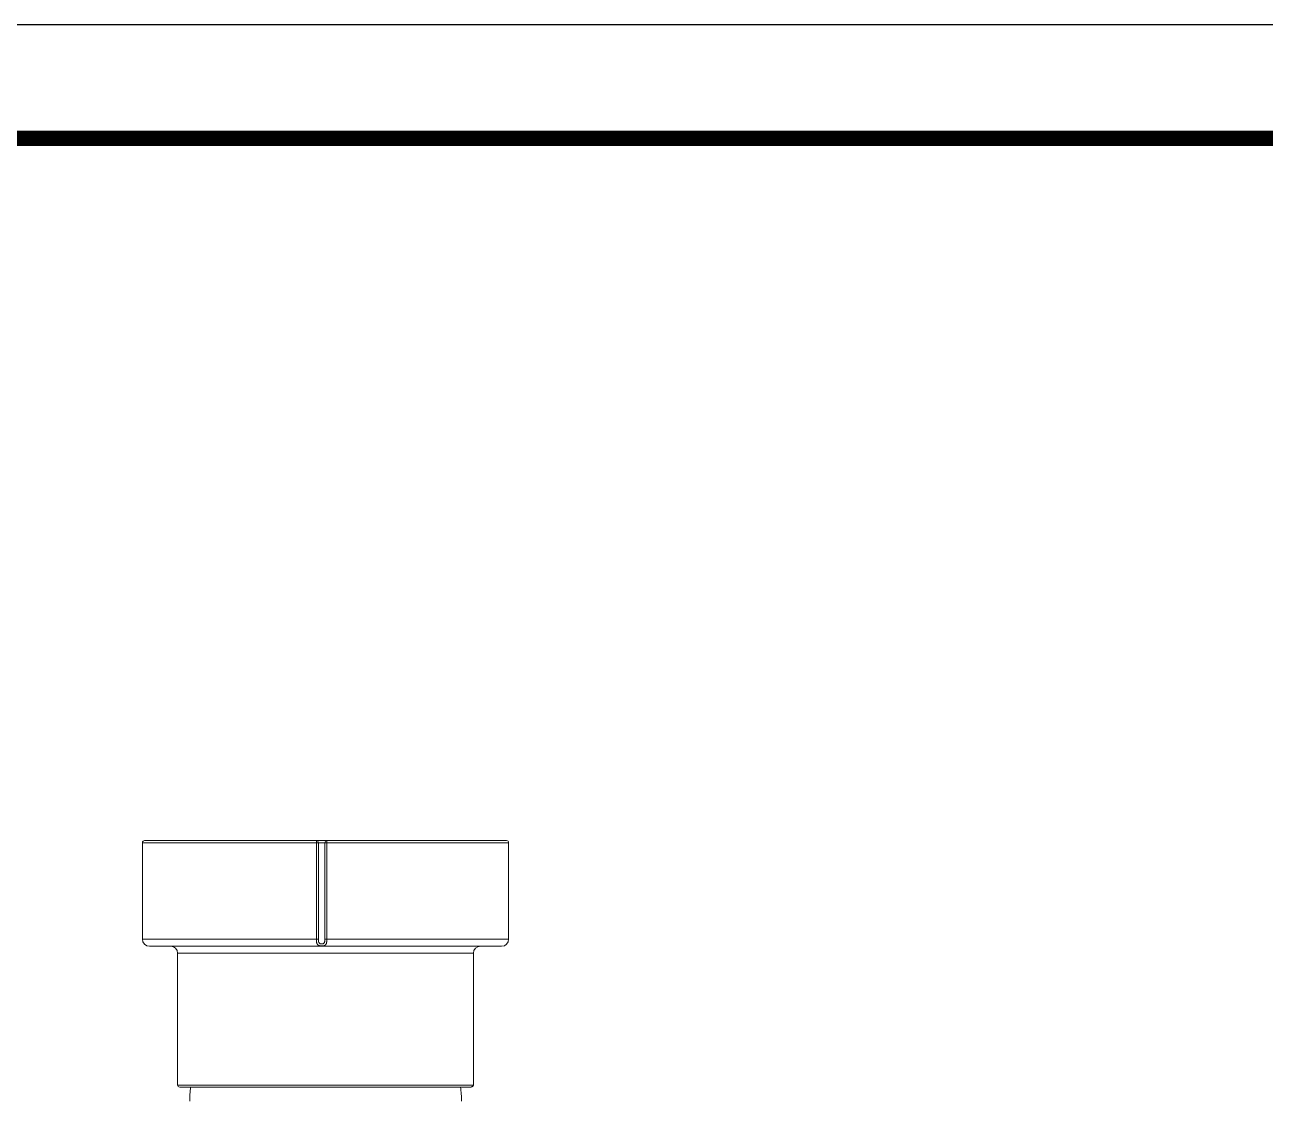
# Model space of a CAD drawing. Extents: x 2474 to 3422, y 0 to 695.
# Drawn here: x 2650.3 to 2826.4, y 541.7 to 694.5 of the extents above; entities that cross this region are included whole.
import ezdxf

# ---------------------------------------------------------------- set-up
doc = ezdxf.new("R2010")
doc.units = 0
doc.header["$LTSCALE"] = 10
doc.header["$MEASUREMENT"] = 0
doc.layers.get('0').update_dxf_attribs({"linetype": 'CONTINUOUS'})
doc.layers.add('1', color=7, linetype='CONTINUOUS')

msp = doc.modelspace()

# ---------------------------------------------------------------- linework, layer by layer
at = {"ltscale": 0.5}
msp.add_lwpolyline([(2474.15, 0), (3422.01, 0), (3422.01, 694.51), (2474.15, 694.51)], close=True, dxfattribs=at)
at = {"color": 5, "linetype": 'ByBlock', "lineweight": 200, "const_width": 2.18}
msp.add_lwpolyline([(2489.4, 29.74), (3406.68, 29.74), (3406.68, 678.39), (2489.4, 678.39)], close=True, dxfattribs=at)
at = {"layer": '1', "color": 7, "linetype": 'Continuous', "lineweight": 18}
for p, q in [((2666.99, 578.4), (2666.99, 564.7)), ((2667.29, 578.7), (2691.7, 578.7)), ((2693.18, 578.7), (2691.7, 578.7)), ((2693.18, 578.7), (2718.69, 578.7)), ((2718.99, 564.7), (2718.99, 578.4)), ((2667.99, 563.7), (2717.99, 563.7)), ((2717.99, 563.7), (2717.99, 563.7)), ((2671.99, 562.7), (2671.99, 544)), ((2713.99, 544.03), (2713.99, 562.7)), ((2672.29, 543.7), (2713.68, 543.7))]:
    msp.add_line(p, q, dxfattribs=at)
at = {"layer": '1', "color": 7, "linetype": 'Continuous', "lineweight": 13}
for p, q in [((2691.69, 578.4), (2666.99, 578.4)), ((2691.98, 578.4), (2691.69, 578.4)), ((2691.69, 578.4), (2691.69, 564.7)), ((2692.9, 578.4), (2691.98, 578.4)), ((2691.98, 578.4), (2691.98, 564.7)), ((2693.18, 578.4), (2692.9, 578.4)), ((2692.9, 564.7), (2692.9, 578.4)), ((2718.99, 578.4), (2693.18, 578.4)), ((2693.18, 564.7), (2693.18, 578.4)), ((2718.99, 578.4), (2718.99, 578.4)), ((2718.99, 578.4), (2718.99, 578.4)), ((2666.99, 564.7), (2691.69, 564.7)), ((2693.18, 564.7), (2718.99, 564.7)), ((2718.99, 564.7), (2718.99, 564.7)), ((2718.99, 564.7), (2718.99, 564.7)), ((2713.99, 562.7), (2671.99, 562.7)), ((2713.99, 562.7), (2713.99, 562.7)), ((2713.99, 562.7), (2713.99, 544.03)), ((2713.99, 562.7), (2713.99, 562.7)), ((2671.99, 544), (2713.98, 544))]:
    msp.add_line(p, q, dxfattribs=at)
at = {"layer": '1', "color": 7, "linetype": 'Continuous', "lineweight": 18}
for centre, radius, start, end in [((2667.29, 578.4), 0.3, 90, 180), ((2718.69, 578.4), 0.3, 0, 90), ((2667.99, 564.7), 1, 180, 270), ((2670.99, 562.7), 1, 0, 90), ((2714.99, 562.7), 1, 90, 180), ((2717.99, 564.7), 1, 270, 0), ((2672.29, 544), 0.3, 180, 270), ((2690.5, 541.7), 16.8, 173.1634, 180), ((2695.49, 541.7), 16.8, 0, 6.8366)]:
    msp.add_arc(centre, radius, start, end, dxfattribs=at)
at = {"layer": '1', "color": 7, "linetype": 'Continuous', "lineweight": 13}
for centre, major_axis, ratio, start_param, end_param in [((2691.7, 578.4), (0, 0.3), 0.050317, 0, 1.570796), ((2693.18, 578.4), (0, -0.3), 0.929754, 3.141593, 4.712389), ((2693.18, 578.4), (0, -0.3), 0.007043, 1.570796, 3.141593), ((2714.99, 562.7), (0, -1), 0.999766, 3.141593, 4.712389), ((2717.99, 564.7), (0, 1), 0.999766, 3.141593, 4.712389)]:
    msp.add_ellipse(centre, major_axis=major_axis, ratio=ratio, start_param=start_param, end_param=end_param, dxfattribs=at)
at = {"layer": '1', "color": 7, "linetype": 'Continuous', "lineweight": 18}
for centre, ratio, start_param, end_param in [((2691.7, 578.4), 0.912947, 1.570796, 3.141593), ((2713.68, 544), 0.999505, 0, 1.570796)]:
    msp.add_ellipse(centre, major_axis=(0, -0.3), ratio=ratio, start_param=start_param, end_param=end_param, dxfattribs=at)
at = {"layer": '1', "color": 7, "linetype": 'Continuous', "lineweight": 13}
msp.add_rational_spline([(2691.98, 564.7), (2691.92, 564.7), (2691.81, 564.7), (2691.69, 564.7)], [1.10998032895, 0.973065638315, 0.963984938703, 1.08273823012], degree=3, dxfattribs=at)
for points, knots in [([(2691.69, 564.7), (2691.69, 564.7), (2691.69, 564.69), (2691.69, 564.67), (2691.69, 564.66), (2691.69, 564.64), (2691.69, 564.63), (2691.69, 564.61), (2691.69, 564.59), (2691.69, 564.58), (2691.69, 564.56), (2691.69, 564.55), (2691.69, 564.53), (2691.69, 564.51), (2691.69, 564.5), (2691.69, 564.48), (2691.7, 564.46), (2691.7, 564.42), (2691.71, 564.37), (2691.71, 564.31), (2691.73, 564.24), (2691.74, 564.17), (2691.76, 564.11), (2691.79, 564.06), (2691.81, 564.02), (2691.83, 563.98), (2691.85, 563.95), (2691.88, 563.91), (2691.93, 563.87), (2691.98, 563.84), (2692.03, 563.81), (2692.07, 563.79), (2692.13, 563.78), (2692.18, 563.77), (2692.22, 563.76), (2692.26, 563.76), (2692.3, 563.75), (2692.34, 563.75), (2692.38, 563.75), (2692.41, 563.75), (2692.47, 563.75), (2692.54, 563.75), (2692.65, 563.76), (2692.73, 563.77), (2692.78, 563.78), (2692.81, 563.79), (2692.84, 563.8), (2692.86, 563.81), (2692.87, 563.82), (2692.88, 563.82), (2692.89, 563.83), (2692.91, 563.84), (2692.93, 563.86), (2692.95, 563.87), (2692.97, 563.89), (2692.99, 563.9), (2693.02, 563.93), (2693.05, 563.98), (2693.09, 564.05), (2693.12, 564.14), (2693.14, 564.23), (2693.15, 564.31), (2693.16, 564.37), (2693.17, 564.42), (2693.17, 564.46), (2693.17, 564.5), (2693.17, 564.53), (2693.17, 564.56), (2693.18, 564.59), (2693.18, 564.62), (2693.18, 564.65), (2693.18, 564.67), (2693.18, 564.69), (2693.18, 564.7)], [0, 0, 0, 0, 0.004698, 0.009421, 0.014169, 0.018943, 0.023742, 0.028567, 0.033417, 0.038293, 0.043195, 0.048122, 0.053075, 0.058054, 0.063059, 0.068089, 0.073146, 0.085992, 0.102401, 0.122402, 0.146048, 0.173559, 0.197067, 0.216527, 0.233953, 0.250885, 0.267287, 0.283129, 0.312551, 0.344947, 0.355168, 0.374074, 0.401264, 0.415856, 0.429745, 0.442955, 0.455506, 0.46743, 0.478754, 0.489499, 0.499679, 0.528158, 0.5608, 0.598083, 0.611139, 0.622608, 0.632455, 0.640634, 0.647109, 0.651858, 0.654864, 0.666024, 0.676858, 0.687357, 0.697519, 0.707338, 0.716805, 0.749003, 0.783325, 0.814073, 0.853811, 0.877487, 0.897505, 0.913921, 0.926761, 0.936236, 0.945618, 0.954909, 0.964108, 0.973217, 0.982235, 0.991162, 1, 1, 1, 1]), ([(2692.9, 564.7), (2692.9, 564.66), (2692.89, 564.56), (2692.88, 564.39), (2692.84, 564.23), (2692.77, 564.12), (2692.68, 564.06), (2692.56, 564.04), (2692.44, 564.03), (2692.32, 564.04), (2692.21, 564.06), (2692.11, 564.12), (2692.03, 564.23), (2691.99, 564.39), (2691.98, 564.56), (2691.98, 564.66), (2691.98, 564.7)], [0, 0, 0, 0, 0.051174, 0.138877, 0.221726, 0.298678, 0.370737, 0.437527, 0.500316, 0.563233, 0.62984, 0.701408, 0.778192, 0.860984, 0.948625, 1, 1, 1, 1]), ([(2692.9, 564.7), (2692.91, 564.7), (2692.92, 564.7), (2692.96, 564.7), (2692.98, 564.7), (2693.03, 564.7), (2693.06, 564.7), (2693.12, 564.7), (2693.15, 564.7), (2693.18, 564.7)], [0, 0, 0, 0, 0.25, 0.25, 0.5, 0.5, 0.75, 0.75, 1, 1, 1, 1])]:
    msp.add_open_spline(points, degree=3, knots=knots, dxfattribs=at)
at = {"layer": '1', "color": 7, "linetype": 'Continuous', "lineweight": 18}
msp.add_rational_spline([(2713.69, 543.75), (2713.87, 543.75), (2713.99, 543.87), (2713.99, 544.03)], [1.17140002606, 0.942752333176, 0.94286671517, 1.17174317205], degree=3, dxfattribs=at)
for points, knots in [([(2713.99, 544.03), (2713.99, 544.03), (2713.99, 544.02), (2713.99, 544.01), (2713.98, 544), (2713.98, 544)], [0, 0, 0, 0, 0.060321, 0.742595, 1, 1, 1, 1]), ([(2713.99, 544.06), (2713.99, 544.05), (2713.99, 544.05), (2713.99, 544.04), (2713.99, 544.03)], [0, 0, 0, 0, 0.44939, 1, 1, 1, 1])]:
    msp.add_open_spline(points, degree=3, knots=knots, dxfattribs=at)
msp.add_open_spline([(2713.99, 544.22), (2713.99, 544.17), (2713.99, 544.11), (2713.99, 544.06)], degree=3, dxfattribs=at)

doc.saveas('drawing.dxf')
